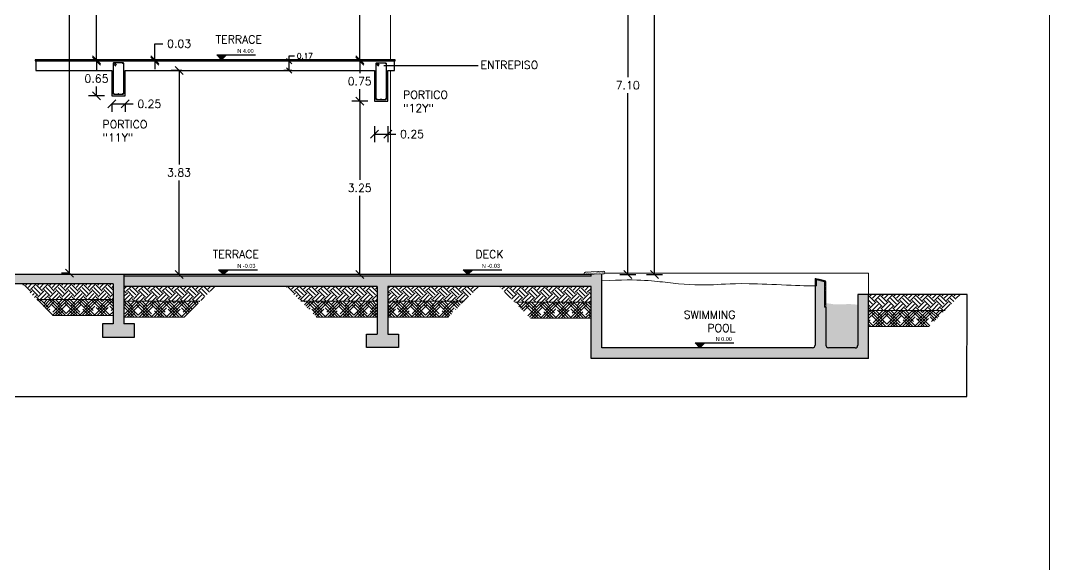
# Model space of a CAD drawing. Header units: metres. Extents: x -44 to 358, y -286 to 66.
# Drawn here: x 338.87 to 358.16, y 19.86 to 30.06 of the extents above; entities that cross this region are included whole.
import ezdxf

# ---------------------------------------------------------------- set-up
doc = ezdxf.new("R2010")
doc.units = ezdxf.units.M
doc.header["$LTSCALE"] = 0.3
doc.header["$PDMODE"] = 3
doc.linetypes.add('CONTINU', pattern=[0])
for name, color, linetype, lineweight in [('A-WALL', 7, 'Continuous', 30), ('Columnas', 7, 'Continuous', 18), ('corte', 7, 'Continuous', 30), ('piscina', 7, 'Continuous', 0), ('SE-2', 252, 'Continuous', 9)]:
    doc.layers.add(name, color=color, linetype=linetype, lineweight=lineweight)
for name, color, linetype in [('ACERO', 5, 'Continuous'), ('DIMENSIONES', 7, 'Continuous'), ('TEXTOS', 4, 'Continuous')]:
    doc.layers.add(name, color=color, linetype=linetype)
doc.layers.add('RELLENO SECCION', color=8, linetype='Continuous', lineweight=0, transparency=0.4)
doc.styles.add('ESC100-2mm', font='arial.ttf', dxfattribs={"height": 0.15})
doc.styles.add('SMPLEX', font='simplex.shx')
doc.dimstyles.new('DIM-50', dxfattribs={"dimscale": 0.5, "dimtxt": 0.2, "dimasz": 0.2, "dimexe": 0.2, "dimexo": 0.2, "dimgap": 0.1, "dimtad": 0, "dimtih": 1, "dimtoh": 1, "dimzin": 0, "dimdsep": 46, "dimtxsty": 'SMPLEX', "dimblk1": 'OBLIQUE', "dimblk2": 'OBLIQUE', "dimsah": 1, "dimcen": 0.2, "dimclrd": 4, "dimclre": 4, "dimclrt": 4, "dimadec": 0, "dimazin": 0, "dimtfac": 1, "dimtmove": 0, "dimatfit": 3, "dimldrblk": 'OPEN30', "dimfxl": 0.3, "dimfxlon": 1, "dimtfill": 1, "dimtolj": 1, "dimtzin": 0, "dimarcsym": 0})
doc.dimstyles.new('DIM-75', dxfattribs={"dimscale": 0.75, "dimtxt": 0.2, "dimasz": 0.2, "dimexe": 0.2, "dimexo": 0.2, "dimgap": 0.1, "dimtad": 0, "dimtih": 1, "dimtoh": 1, "dimzin": 0, "dimdsep": 46, "dimtxsty": 'SMPLEX', "dimblk1": 'OBLIQUE', "dimblk2": 'OBLIQUE', "dimsah": 1, "dimcen": 0.2, "dimclrd": 4, "dimclre": 4, "dimclrt": 4, "dimadec": 0, "dimazin": 0, "dimtfac": 1, "dimtmove": 0, "dimatfit": 3, "dimldrblk": 'OBLIQUE', "dimfxl": 0.2, "dimfxlon": 1, "dimtfill": 1, "dimtolj": 1, "dimtzin": 0, "dimarcsym": 0})
pattern_1 = [(45, (-634.85449, -25.97833), (0.0841899011, 0.1403165019), [0.635, -0.3175]), (135, (-634.85449, -25.97833), (0.0841899011, -0.1403165019), [0.635, -0.3175])]
pattern_2 = [(45, (-634.85449, -25.97833), (1e-17, 0.224506403), [0.15875, -0.15875]), (45, (-634.89658, -25.93623), (1e-17, 0.224506403), [0.15875, -0.15875]), (45, (-634.93868, -25.89414), (1e-17, 0.224506403), [0.15875, -0.15875]), (135, (-634.93868, -25.86608), (-0.224506403, 1e-17), [0.15875, -0.15875]), (135, (-634.89658, -25.82398), (-0.224506403, 1e-17), [0.15875, -0.15875]), (135, (-634.85449, -25.78189), (-0.224506403, 1e-17), [0.15875, -0.15875])]

# ---------------------------------------------------------------- blocks, each defined once
blk = doc.blocks.new('INDI.PISO')
blk.add_hatch(color=256).paths.add_polyline_path([(0, 0), (0.183, 0), (0.092, -0.092)])
blk.add_line((0.183, 0), (0.728, 0))
blk.add_lwpolyline([(0, 0), (0.183, 0), (0.092, -0.092), (0, 0)])
blk = doc.blocks.new('_OBLIQUE')
at = {"color": 0, "linetype": 'ByBlock'}
blk.add_line((-0.5, -0.5), (0.5, 0.5), dxfattribs=at)
blk = doc.blocks.new('*D974')
at = {"layer": 'DEFPOINTS', "color": 0, "ltscale": 0.2, "transparency": 16777216}
for p in [(347.872, 32.397), (349.353, 25.297), (350.253, 25.297)]:
    blk.add_point(p, dxfattribs=at)
at = {"layer": 'DIMENSIONES', "color": 4, "lineweight": -2, "ltscale": 0.2, "transparency": 16777216}
for p, q in [((350.103, 32.397), (350.403, 32.397)), ((350.253, 32.397), (350.253, 28.997)), ((350.253, 25.297), (350.253, 28.697)), ((350.103, 25.297), (350.403, 25.297))]:
    blk.add_line(p, q, dxfattribs=at)
at = {"layer": 'DIMENSIONES', "color": 4, "lineweight": -2, "ltscale": 0.2, "transparency": 16777216, "xscale": 0.15, "yscale": 0.15, "zscale": 0.15}
for p, rotation in [((350.253, 32.397), 90), ((350.253, 25.297), 270)]:
    blk.add_blockref('_OBLIQUE', p, dxfattribs=dict(at, rotation=rotation))
at = {"layer": 'DIMENSIONES', "color": 4, "ltscale": 0.2, "transparency": 16777216, "insert": (350.253, 28.847), "char_height": 0.15, "attachment_point": 5, "style": 'SMPLEX', "bg_fill": 3, "box_fill_scale": 1.1, "bg_fill_color": 256, "bg_fill_true_color": 13158600, "bg_fill_transparency": 0}
blk.add_mtext('\\A1;7.10', dxfattribs=at)
blk = doc.blocks.new('*D977')
at = {"layer": 'DEFPOINTS', "color": 0, "ltscale": 0.2, "transparency": 16777216}
for p in [(340.731, 32.127), (340.294, 29.327), (340.636, 29.327)]:
    blk.add_point(p, dxfattribs=at)
at = {"layer": 'DIMENSIONES', "color": 4, "lineweight": -2, "ltscale": 0.2, "transparency": 16777216}
for p, q in [((340.444, 32.127), (340.144, 32.127)), ((340.294, 32.127), (340.294, 30.877)), ((340.294, 29.327), (340.294, 30.577)), ((340.444, 29.327), (340.144, 29.327))]:
    blk.add_line(p, q, dxfattribs=at)
at = {"layer": 'DIMENSIONES', "color": 4, "lineweight": -2, "ltscale": 0.2, "transparency": 16777216, "xscale": 0.15, "yscale": 0.15, "zscale": 0.15}
for p, rotation in [((340.294, 32.127), 90), ((340.294, 29.327), 270)]:
    blk.add_blockref('_OBLIQUE', p, dxfattribs=dict(at, rotation=rotation))
at = {"layer": 'DIMENSIONES', "color": 4, "ltscale": 0.2, "transparency": 16777216, "insert": (340.294, 30.727), "char_height": 0.15, "attachment_point": 5, "style": 'SMPLEX', "bg_fill": 3, "box_fill_scale": 1.1, "bg_fill_color": 256, "bg_fill_true_color": 13158600, "bg_fill_transparency": 0}
blk.add_mtext('\\A1;2.80', dxfattribs=at)
blk = doc.blocks.new('*D1000')
at = {"layer": 'DEFPOINTS', "color": 0, "ltscale": 0.2, "transparency": 16777216}
for p in [(345.505, 28.547), (345.228, 25.297), (345.505, 25.297)]:
    blk.add_point(p, dxfattribs=at)
at = {"layer": 'DIMENSIONES', "color": 4, "lineweight": -2, "ltscale": 0.2, "transparency": 16777216}
for p, q in [((345.355, 28.547), (345.078, 28.547)), ((345.228, 28.547), (345.228, 27.072)), ((345.228, 25.297), (345.228, 26.772)), ((345.355, 25.297), (345.078, 25.297))]:
    blk.add_line(p, q, dxfattribs=at)
at = {"layer": 'DIMENSIONES', "color": 4, "lineweight": -2, "ltscale": 0.2, "transparency": 16777216, "xscale": 0.15, "yscale": 0.15, "zscale": 0.15}
for p, rotation in [((345.228, 28.547), 90), ((345.228, 25.297), 270)]:
    blk.add_blockref('_OBLIQUE', p, dxfattribs=dict(at, rotation=rotation))
at = {"layer": 'DIMENSIONES', "color": 4, "ltscale": 0.2, "transparency": 16777216, "insert": (345.228, 26.922), "char_height": 0.15, "attachment_point": 5, "style": 'SMPLEX', "bg_fill": 3, "box_fill_scale": 1.1, "bg_fill_color": 256, "bg_fill_true_color": 13158600, "bg_fill_transparency": 0}
blk.add_mtext('\\A1;3.25', dxfattribs=at)
blk = doc.blocks.new('*D978')
at = {"layer": 'DEFPOINTS', "color": 0, "ltscale": 0.2, "transparency": 16777216}
for p in [(339.385, 35.602), (348.752, 25.297), (350.755, 25.297)]:
    blk.add_point(p, dxfattribs=at)
at = {"layer": 'DIMENSIONES', "color": 4, "lineweight": -2, "ltscale": 0.2, "transparency": 16777216}
for p, q in [((350.605, 35.602), (350.905, 35.602)), ((350.755, 35.602), (350.755, 30.599)), ((350.755, 25.297), (350.755, 30.299)), ((350.605, 25.297), (350.905, 25.297))]:
    blk.add_line(p, q, dxfattribs=at)
at = {"layer": 'DIMENSIONES', "color": 4, "lineweight": -2, "ltscale": 0.2, "transparency": 16777216, "xscale": 0.15, "yscale": 0.15, "zscale": 0.15}
for p, rotation in [((350.755, 35.602), 90), ((350.755, 25.297), 270)]:
    blk.add_blockref('_OBLIQUE', p, dxfattribs=dict(at, rotation=rotation))
at = {"layer": 'DIMENSIONES', "color": 4, "ltscale": 0.2, "transparency": 16777216, "insert": (350.755, 30.449), "char_height": 0.15, "attachment_point": 5, "style": 'SMPLEX', "bg_fill": 3, "box_fill_scale": 1.1, "bg_fill_color": 256, "bg_fill_true_color": 13158600, "bg_fill_transparency": 0}
blk.add_mtext('\\A1;10.30', dxfattribs=at)
blk = doc.blocks.new('*D981')
at = {"layer": 'DEFPOINTS', "color": 0, "ltscale": 0.2, "transparency": 16777216}
for p in [(339.878, 35.582), (339.788, 25.327), (339.878, 25.327)]:
    blk.add_point(p, dxfattribs=at)
at = {"layer": 'DIMENSIONES', "color": 4, "lineweight": -2, "ltscale": 0.2, "transparency": 16777216}
for p, q in [((339.788, 35.582), (339.638, 35.582)), ((339.788, 35.582), (339.788, 30.604)), ((339.788, 25.327), (339.788, 30.304)), ((339.788, 25.327), (339.638, 25.327))]:
    blk.add_line(p, q, dxfattribs=at)
at = {"layer": 'DIMENSIONES', "color": 4, "lineweight": -2, "ltscale": 0.2, "transparency": 16777216, "xscale": 0.15, "yscale": 0.15, "zscale": 0.15}
for p, rotation in [((339.788, 35.582), 90), ((339.788, 25.327), 270)]:
    blk.add_blockref('_OBLIQUE', p, dxfattribs=dict(at, rotation=rotation))
at = {"layer": 'DIMENSIONES', "color": 4, "ltscale": 0.2, "transparency": 16777216, "insert": (339.788, 30.454), "char_height": 0.15, "attachment_point": 5, "style": 'SMPLEX', "bg_fill": 3, "box_fill_scale": 1.1, "bg_fill_color": 256, "bg_fill_true_color": 13158600, "bg_fill_transparency": 0}
blk.add_mtext('\\A1;10.25', dxfattribs=at)
blk = doc.blocks.new('*D982')
at = {"layer": 'DEFPOINTS', "color": 0, "ltscale": 0.2, "transparency": 16777216}
for p in [(345.558, 32.227), (345.228, 29.327), (345.551, 29.327)]:
    blk.add_point(p, dxfattribs=at)
at = {"layer": 'DIMENSIONES', "color": 4, "lineweight": -2, "ltscale": 0.2, "transparency": 16777216}
for p, q in [((345.378, 32.227), (345.078, 32.227)), ((345.228, 32.227), (345.228, 30.927)), ((345.228, 29.327), (345.228, 30.627)), ((345.378, 29.327), (345.078, 29.327))]:
    blk.add_line(p, q, dxfattribs=at)
at = {"layer": 'DIMENSIONES', "color": 4, "lineweight": -2, "ltscale": 0.2, "transparency": 16777216, "xscale": 0.15, "yscale": 0.15, "zscale": 0.15}
for p, rotation in [((345.228, 32.227), 90), ((345.228, 29.327), 270)]:
    blk.add_blockref('_OBLIQUE', p, dxfattribs=dict(at, rotation=rotation))
at = {"layer": 'DIMENSIONES', "color": 4, "ltscale": 0.2, "transparency": 16777216, "insert": (345.228, 30.777), "char_height": 0.15, "attachment_point": 5, "style": 'SMPLEX', "bg_fill": 3, "box_fill_scale": 1.1, "bg_fill_color": 256, "bg_fill_true_color": 13158600, "bg_fill_transparency": 0}
blk.add_mtext('\\A1;2.90', dxfattribs=at)
blk = doc.blocks.new('*D1001')
at = {"layer": 'DEFPOINTS', "color": 0, "ltscale": 0.2, "transparency": 16777216}
for p in [(342.041, 29.127), (341.841, 25.297), (342.041, 25.297)]:
    blk.add_point(p, dxfattribs=at)
at = {"layer": 'DIMENSIONES', "color": 4, "lineweight": -2, "ltscale": 0.2, "transparency": 16777216}
for p, q in [((341.891, 29.127), (341.691, 29.127)), ((341.841, 29.127), (341.841, 27.362)), ((341.841, 25.297), (341.841, 27.062)), ((341.891, 25.297), (341.691, 25.297))]:
    blk.add_line(p, q, dxfattribs=at)
at = {"layer": 'DIMENSIONES', "color": 4, "lineweight": -2, "ltscale": 0.2, "transparency": 16777216, "xscale": 0.15, "yscale": 0.15, "zscale": 0.15}
for p, rotation in [((341.841, 29.127), 90), ((341.841, 25.297), 270)]:
    blk.add_blockref('_OBLIQUE', p, dxfattribs=dict(at, rotation=rotation))
at = {"layer": 'DIMENSIONES', "color": 4, "ltscale": 0.2, "transparency": 16777216, "insert": (341.841, 27.212), "char_height": 0.15, "attachment_point": 5, "style": 'SMPLEX', "bg_fill": 3, "box_fill_scale": 1.1, "bg_fill_color": 256, "bg_fill_true_color": 13158600, "bg_fill_transparency": 0}
blk.add_mtext('\\A1;3.83', dxfattribs=at)
blk = doc.blocks.new('*D1872')
at = {"layer": 'DEFPOINTS', "color": 0, "ltscale": 0.2, "transparency": 16777216}
for p in [(340.589, 29.297), (340.294, 28.647), (340.605, 28.647)]:
    blk.add_point(p, dxfattribs=at)
at = {"layer": 'DIMENSIONES', "color": 4, "lineweight": -2, "ltscale": 0.2, "transparency": 16777216}
for p, q in [((340.439, 29.297), (340.144, 29.297)), ((340.294, 29.297), (340.294, 29.122)), ((340.294, 28.647), (340.294, 28.822)), ((340.444, 28.647), (340.144, 28.647))]:
    blk.add_line(p, q, dxfattribs=at)
at = {"layer": 'DIMENSIONES', "color": 4, "lineweight": -2, "ltscale": 0.2, "transparency": 16777216, "xscale": 0.15, "yscale": 0.15, "zscale": 0.15}
for p, rotation in [((340.294, 29.297), 90), ((340.294, 28.647), 270)]:
    blk.add_blockref('_OBLIQUE', p, dxfattribs=dict(at, rotation=rotation))
at = {"layer": 'DIMENSIONES', "color": 4, "ltscale": 0.2, "transparency": 16777216, "insert": (340.294, 28.972), "char_height": 0.15, "attachment_point": 5, "style": 'SMPLEX', "bg_fill": 3, "box_fill_scale": 1.1, "bg_fill_color": 256, "bg_fill_true_color": 13158600, "bg_fill_transparency": 0}
blk.add_mtext('\\A1;0.65', dxfattribs=at)
blk = doc.blocks.new('*D1932')
at = {"layer": 'DEFPOINTS', "color": 0, "ltscale": 0.2, "transparency": 16777216}
for p in [(340.58, 28.647), (340.83, 28.647), (340.83, 28.497)]:
    blk.add_point(p, dxfattribs=at)
at = {"layer": 'DIMENSIONES', "color": 4, "lineweight": -2, "ltscale": 0.2, "transparency": 16777216}
for p, q in [((340.58, 28.497), (340.58, 28.347)), ((340.58, 28.497), (340.83, 28.497)), ((340.83, 28.497), (340.83, 28.347)), ((340.83, 28.497), (340.98, 28.497))]:
    blk.add_line(p, q, dxfattribs=at)
at = {"layer": 'DIMENSIONES', "color": 4, "lineweight": -2, "ltscale": 0.2, "transparency": 16777216, "xscale": 0.15, "yscale": 0.15, "zscale": 0.15, "rotation": 180}
blk.add_blockref('_OBLIQUE', (340.58, 28.497), dxfattribs=at)
at = {"layer": 'DIMENSIONES', "color": 4, "lineweight": -2, "ltscale": 0.2, "transparency": 16777216, "xscale": 0.15, "yscale": 0.15, "zscale": 0.15}
blk.add_blockref('_OBLIQUE', (340.83, 28.497), dxfattribs=at)
at = {"layer": 'DIMENSIONES', "color": 4, "ltscale": 0.2, "transparency": 16777216, "insert": (341.284, 28.497), "char_height": 0.15, "attachment_point": 5, "style": 'SMPLEX', "bg_fill": 3, "box_fill_scale": 1.1, "bg_fill_color": 256, "bg_fill_true_color": 13158600, "bg_fill_transparency": 0}
blk.add_mtext('\\A1;0.25', dxfattribs=at)
blk = doc.blocks.new('*D1935')
at = {"layer": 'DEFPOINTS', "color": 0, "ltscale": 0.2, "transparency": 16777216}
for p in [(345.228, 29.297), (345.63, 29.297), (345.63, 28.547)]:
    blk.add_point(p, dxfattribs=at)
at = {"layer": 'DIMENSIONES', "color": 4, "lineweight": -2, "ltscale": 0.2, "transparency": 16777216}
for p, q in [((345.378, 29.297), (345.078, 29.297)), ((345.228, 29.297), (345.228, 29.072)), ((345.228, 28.547), (345.228, 28.772)), ((345.378, 28.547), (345.078, 28.547))]:
    blk.add_line(p, q, dxfattribs=at)
at = {"layer": 'DIMENSIONES', "color": 4, "lineweight": -2, "ltscale": 0.2, "transparency": 16777216, "xscale": 0.15, "yscale": 0.15, "zscale": 0.15}
for p, rotation in [((345.228, 29.297), 90), ((345.228, 28.547), 270)]:
    blk.add_blockref('_OBLIQUE', p, dxfattribs=dict(at, rotation=rotation))
at = {"layer": 'DIMENSIONES', "color": 4, "ltscale": 0.2, "transparency": 16777216, "insert": (345.228, 28.922), "char_height": 0.15, "attachment_point": 5, "style": 'SMPLEX', "bg_fill": 3, "box_fill_scale": 1.1, "bg_fill_color": 256, "bg_fill_true_color": 13158600, "bg_fill_transparency": 0}
blk.add_mtext('\\A1;0.75', dxfattribs=at)
blk = doc.blocks.new('*D1936')
at = {"layer": 'DEFPOINTS', "color": 0, "ltscale": 0.2, "transparency": 16777216}
for p in [(343.906, 29.297), (344.056, 29.127)]:
    blk.add_point(p, dxfattribs=at)
at = {"layer": 'DIMENSIONES', "color": 4, "lineweight": -2, "ltscale": 0.2, "transparency": 16777216}
for p, q in [((343.906, 29.297), (343.906, 29.397)), ((343.906, 29.397), (344.006, 29.397)), ((343.956, 29.297), (343.806, 29.297)), ((343.956, 29.127), (343.806, 29.127)), ((343.906, 29.127), (343.906, 29.297))]:
    blk.add_line(p, q, dxfattribs=at)
at = {"layer": 'DIMENSIONES', "color": 4, "lineweight": -2, "ltscale": 0.2, "transparency": 16777216, "xscale": 0.1, "yscale": 0.1, "zscale": 0.1}
for p, rotation in [((343.906, 29.297), 90), ((343.906, 29.127), 270)]:
    blk.add_blockref('_OBLIQUE', p, dxfattribs=dict(at, rotation=rotation))
at = {"layer": 'DIMENSIONES', "color": 4, "ltscale": 0.2, "transparency": 16777216, "insert": (344.199, 29.397), "char_height": 0.1, "attachment_point": 5, "style": 'SMPLEX', "bg_fill": 3, "box_fill_scale": 1.1, "bg_fill_color": 256, "bg_fill_true_color": 13158600, "bg_fill_transparency": 0}
blk.add_mtext('\\A1;0.17', dxfattribs=at)
at = {"layer": 'DEFPOINTS', "color": 0, "ltscale": 0.2, "transparency": 16777216}
blk.add_point((344.056, 29.297), dxfattribs=at)
blk = doc.blocks.new('_Open30')
at = {"color": 0, "lineweight": -2}
for p, q in [((-1, 0.27), (0, 0)), ((0, 0), (-1, -0.27)), ((0, 0), (-1, 0))]:
    blk.add_line(p, q, dxfattribs=at)
blk = doc.blocks.new('*D1937')
at = {"layer": 'DEFPOINTS', "color": 0, "ltscale": 0.2, "transparency": 16777216}
for p in [(345.505, 28.771), (345.755, 28.771), (345.755, 27.932)]:
    blk.add_point(p, dxfattribs=at)
at = {"layer": 'DIMENSIONES', "color": 4, "lineweight": -2, "ltscale": 0.2, "transparency": 16777216}
for p, q in [((345.505, 28.082), (345.505, 27.782)), ((345.755, 28.082), (345.755, 27.782)), ((345.505, 27.932), (345.755, 27.932)), ((345.755, 27.932), (345.905, 27.932))]:
    blk.add_line(p, q, dxfattribs=at)
at = {"layer": 'DIMENSIONES', "color": 4, "lineweight": -2, "ltscale": 0.2, "transparency": 16777216, "xscale": 0.15, "yscale": 0.15, "zscale": 0.15, "rotation": 180}
blk.add_blockref('_OBLIQUE', (345.505, 27.932), dxfattribs=at)
at = {"layer": 'DIMENSIONES', "color": 4, "lineweight": -2, "ltscale": 0.2, "transparency": 16777216, "xscale": 0.15, "yscale": 0.15, "zscale": 0.15}
blk.add_blockref('_OBLIQUE', (345.755, 27.932), dxfattribs=at)
at = {"layer": 'DIMENSIONES', "color": 4, "ltscale": 0.2, "transparency": 16777216, "insert": (346.209, 27.932), "char_height": 0.15, "attachment_point": 5, "style": 'SMPLEX', "bg_fill": 3, "box_fill_scale": 1.1, "bg_fill_color": 256, "bg_fill_true_color": 13158600, "bg_fill_transparency": 0}
blk.add_mtext('\\A1;0.25', dxfattribs=at)
blk = doc.blocks.new('*D2220')
at = {"layer": 'DEFPOINTS', "color": 0, "ltscale": 0.2, "transparency": 16777216}
for p in [(341.389, 29.327), (342.124, 29.327), (342.124, 29.297)]:
    blk.add_point(p, dxfattribs=at)
at = {"layer": 'DIMENSIONES', "color": 4, "lineweight": -2, "ltscale": 0.2, "transparency": 16777216}
for p, q in [((341.389, 29.327), (341.389, 29.627)), ((341.389, 29.627), (341.539, 29.627)), ((341.539, 29.327), (341.239, 29.327)), ((341.389, 29.297), (341.389, 29.327)), ((341.539, 29.297), (341.239, 29.297)), ((341.389, 29.297), (341.389, 29.147))]:
    blk.add_line(p, q, dxfattribs=at)
at = {"layer": 'DIMENSIONES', "color": 4, "lineweight": -2, "ltscale": 0.2, "transparency": 16777216, "xscale": 0.15, "yscale": 0.15, "zscale": 0.15}
for p, rotation in [((341.389, 29.327), 270), ((341.389, 29.297), 90)]:
    blk.add_blockref('_OBLIQUE', p, dxfattribs=dict(at, rotation=rotation))
at = {"layer": 'DIMENSIONES', "color": 4, "ltscale": 0.2, "transparency": 16777216, "insert": (341.843, 29.627), "char_height": 0.15, "attachment_point": 5, "style": 'SMPLEX', "bg_fill": 3, "box_fill_scale": 1.1, "bg_fill_color": 256, "bg_fill_true_color": 13158600, "bg_fill_transparency": 0}
blk.add_mtext('\\A1;0.03', dxfattribs=at)
blk = doc.blocks.new('A$C92cbe46b')
at = {"layer": 'ACERO', "ltscale": 0.2}
for p, q in [((0.031, 0.7), (0.075, 0.66)), ((0.045, 0.721), (0.089, 0.681))]:
    blk.add_line(p, q, dxfattribs=at)
blk.add_lwpolyline([(0.205, 0.03), (0.045, 0.03, -0.414214), (0.03, 0.045), (0.03, 0.706, -0.414214), (0.045, 0.721), (0.205, 0.721, -0.414214), (0.22, 0.706), (0.22, 0.045, -0.414214)], format="xyb", close=True, dxfattribs=at)
at = {"layer": 'ACERO', "const_width": 0.012}
for points in [[(0.049, 0.707, 1), (0.037, 0.707, 1)], [(0.212, 0.708, 1), (0.2, 0.708, 1)], [(0.049, 0.043, 1), (0.037, 0.043, 1)], [(0.129, 0.043, 1), (0.117, 0.043, 1)], [(0.212, 0.043, 1), (0.2, 0.043, 1)]]:
    blk.add_lwpolyline(points, format="xyb", close=True, dxfattribs=at)
blk = doc.blocks.new('A$Caffc610e')
at = {"layer": 'ACERO', "ltscale": 0.2}
for p, q in [((0.031, 0.604), (0.075, 0.564)), ((0.045, 0.625), (0.089, 0.585))]:
    blk.add_line(p, q, dxfattribs=at)
blk.add_lwpolyline([(0.205, 0.03), (0.045, 0.03, -0.414214), (0.03, 0.045), (0.03, 0.61, -0.414214), (0.045, 0.625), (0.205, 0.625, -0.414214), (0.22, 0.61), (0.22, 0.045, -0.414214)], format="xyb", close=True, dxfattribs=at)
at = {"layer": 'ACERO', "const_width": 0.012}
for points in [[(0.049, 0.611, 1), (0.037, 0.611, 1)], [(0.212, 0.611, 1), (0.2, 0.611, 1)], [(0.049, 0.043, 1), (0.037, 0.043, 1)], [(0.129, 0.043, 1), (0.117, 0.043, 1)], [(0.212, 0.043, 1), (0.2, 0.043, 1)]]:
    blk.add_lwpolyline(points, format="xyb", close=True, dxfattribs=at)

msp = doc.modelspace()

# ---------------------------------------------------------------- hatches: boundary and pattern name
at = {"layer": 'piscina', "transparency": 33554534}
h = msp.add_hatch(color=256, dxfattribs=at)
h.dxf.hatch_style = 1
h.set_gradient(color1=(204, 224, 239), color2=(122, 175, 223), name='CURVED')
h.paths.add_polyline_path([(354.1103666, 24.7395811), (354.1120825, 24.7396669), (354.1143172, 24.739781)], flags=16)
h.paths.add_polyline_path([(354.1042766, 24.7393031), (354.1050011, 24.7393341), (354.1036378, 24.7392795)], flags=16)
edge = h.paths.add_edge_path()
edge.add_arc((354.0162099, 23.9770157), 0.0500732, 182.39449691, 269.96630681)
edge.add_line((354.0161804, 23.9269425), (354.5171156, 23.9229048))
edge.add_arc((354.5170981, 23.9729048), 0.05, 270.02001512, 358.84860154)
edge.add_line((354.567088, 23.9719001), (354.5670981, 24.7329345))
edge.add_line((354.5670981, 24.7329345), (354.3947504, 24.745941))
edge.add_line((354.3947504, 24.745941), (354.336991, 24.7412928))
edge.add_line((354.336991, 24.7412928), (354.3106348, 24.7411382))
edge.add_line((354.3106348, 24.7411382), (354.3011316, 24.7405451))
edge.add_line((354.3011316, 24.7405451), (354.2864093, 24.7396058))
edge.add_line((354.2864093, 24.7396058), (354.2705827, 24.7385866))
edge.add_line((354.2705827, 24.7385866), (354.2645004, 24.7382032))
edge.add_line((354.2645004, 24.7382032), (354.2602686, 24.7379441))
edge.add_line((354.2602686, 24.7379441), (354.2575899, 24.7377851))
edge.add_line((354.2575899, 24.7377851), (354.2550162, 24.7376372))
edge.add_line((354.2550162, 24.7376372), (354.2525397, 24.7375003))
edge.add_line((354.2525397, 24.7375003), (354.2501526, 24.7373747))
edge.add_line((354.2501526, 24.7373747), (354.2478471, 24.7372603))
edge.add_line((354.2478471, 24.7372603), (354.2456154, 24.7371571))
edge.add_line((354.2456154, 24.7371571), (354.2434499, 24.7370654))
edge.add_line((354.2434499, 24.7370654), (354.2423895, 24.7370238))
edge.add_line((354.2423895, 24.7370238), (354.2413426, 24.7369851))
edge.add_line((354.2413426, 24.7369851), (354.2403084, 24.7369493))
edge.add_line((354.2403084, 24.7369493), (354.2392859, 24.7369164))
edge.add_line((354.2392859, 24.7369164), (354.238274, 24.7368863))
edge.add_line((354.238274, 24.7368863), (354.2372719, 24.7368592))
edge.add_line((354.2372719, 24.7368592), (354.2362785, 24.7368349))
edge.add_line((354.2362785, 24.7368349), (354.2352929, 24.7368136))
edge.add_line((354.2352929, 24.7368136), (354.2343141, 24.7367952))
edge.add_line((354.2343141, 24.7367952), (354.2333411, 24.7367798))
edge.add_line((354.2333411, 24.7367798), (354.232373, 24.7367673))
edge.add_line((354.232373, 24.7367673), (354.2314088, 24.7367577))
edge.add_line((354.2314088, 24.7367577), (354.2304474, 24.7367511))
edge.add_line((354.2304474, 24.7367511), (354.229488, 24.7367475))
edge.add_line((354.229488, 24.7367475), (354.2285296, 24.7367468))
edge.add_line((354.2285296, 24.7367468), (354.2275712, 24.7367492))
edge.add_line((354.2275712, 24.7367492), (354.2266118, 24.7367545))
edge.add_line((354.2266118, 24.7367545), (354.2256505, 24.7367628))
edge.add_line((354.2256505, 24.7367628), (354.2246862, 24.7367742))
edge.add_line((354.2246862, 24.7367742), (354.223718, 24.7367885))
edge.add_line((354.223718, 24.7367885), (354.222745, 24.7368059))
edge.add_line((354.222745, 24.7368059), (354.2217662, 24.7368263))
edge.add_line((354.2217662, 24.7368263), (354.2207805, 24.7368498))
edge.add_line((354.2207805, 24.7368498), (354.2197871, 24.7368763))
edge.add_line((354.2197871, 24.7368763), (354.2187855, 24.7369058))
edge.add_line((354.2187855, 24.7369058), (354.2177758, 24.7369383))
edge.add_line((354.2177758, 24.7369383), (354.2167581, 24.7369735))
edge.add_line((354.2167581, 24.7369735), (354.2157326, 24.7370114))
edge.add_line((354.2157326, 24.7370114), (354.2136583, 24.737095))
edge.add_line((354.2136583, 24.737095), (354.2115538, 24.7371882))
edge.add_line((354.2115538, 24.7371882), (354.2094202, 24.7372903))
edge.add_line((354.2094202, 24.7372903), (354.2072582, 24.7374004))
edge.add_line((354.2072582, 24.7374004), (354.2050689, 24.7375177))
edge.add_line((354.2050689, 24.7375177), (354.2017355, 24.7377054))
edge.add_line((354.2017355, 24.7377054), (354.1972035, 24.7379736))
edge.add_line((354.1972035, 24.7379736), (354.1830771, 24.7388396))
edge.add_line((354.1830771, 24.7388396), (354.1794375, 24.7390562))
edge.add_line((354.1794375, 24.7390562), (354.1757607, 24.7392675))
edge.add_line((354.1757607, 24.7392675), (354.1732904, 24.7394041))
edge.add_line((354.1732904, 24.7394041), (354.1708059, 24.7395363))
edge.add_line((354.1708059, 24.7395363), (354.1683081, 24.7396634))
edge.add_line((354.1683081, 24.7396634), (354.1657979, 24.7397845))
edge.add_line((354.1657979, 24.7397845), (354.1632762, 24.7398988))
edge.add_line((354.1632762, 24.7398988), (354.1607439, 24.7400055))
edge.add_line((354.1607439, 24.7400055), (354.1594741, 24.7400558))
edge.add_line((354.1594741, 24.7400558), (354.158202, 24.7401039))
edge.add_line((354.158202, 24.7401039), (354.1569277, 24.7401497))
edge.add_line((354.1569277, 24.7401497), (354.1556513, 24.7401931))
edge.add_line((354.1556513, 24.7401931), (354.1543729, 24.740234))
edge.add_line((354.1543729, 24.740234), (354.1530928, 24.7402723))
edge.add_line((354.1530928, 24.7402723), (354.1518108, 24.7403079))
edge.add_line((354.1518108, 24.7403079), (354.1505273, 24.7403408))
edge.add_line((354.1505273, 24.7403408), (354.1492422, 24.7403707))
edge.add_line((354.1492422, 24.7403707), (354.1479557, 24.7403976))
edge.add_line((354.1479557, 24.7403976), (354.146668, 24.7404215))
edge.add_line((354.146668, 24.7404215), (354.1453791, 24.7404422))
edge.add_line((354.1453791, 24.7404422), (354.1440891, 24.7404595))
edge.add_line((354.1440891, 24.7404595), (354.1427982, 24.7404735))
edge.add_line((354.1427982, 24.7404735), (354.1415065, 24.740484))
edge.add_line((354.1415065, 24.740484), (354.1402141, 24.7404909))
edge.add_line((354.1402141, 24.7404909), (354.1389211, 24.7404941))
edge.add_line((354.1389211, 24.7404941), (354.1376275, 24.7404935))
edge.add_line((354.1376275, 24.7404935), (354.1363336, 24.740489))
edge.add_line((354.1363336, 24.740489), (354.1350395, 24.7404806))
edge.add_line((354.1350395, 24.7404806), (354.1337452, 24.740468))
edge.add_line((354.1337452, 24.740468), (354.1324509, 24.7404512))
edge.add_line((354.1324509, 24.7404512), (354.1311567, 24.7404302))
edge.add_line((354.1311567, 24.7404302), (354.1298626, 24.7404048))
edge.add_line((354.1298626, 24.7404048), (354.1285689, 24.7403748))
edge.add_line((354.1285689, 24.7403748), (354.1272756, 24.7403403))
edge.add_line((354.1272756, 24.7403403), (354.1259828, 24.7403011))
edge.add_line((354.1259828, 24.7403011), (354.1246907, 24.7402571))
edge.add_line((354.1246907, 24.7402571), (354.1233991, 24.7402084))
edge.add_line((354.1233991, 24.7402084), (354.1221073, 24.7401555))
edge.add_line((354.1221073, 24.7401555), (354.1208148, 24.7400991))
edge.add_line((354.1208148, 24.7400991), (354.1195209, 24.7400395))
edge.add_line((354.1195209, 24.7400395), (354.1169259, 24.7399132))
edge.add_line((354.1169259, 24.7399132), (353.9660607, 24.7639128))
edge.add_line((353.9660607, 24.7639128), (353.9661804, 23.9749237))
at = {"layer": 'RELLENO SECCION', "linetype": 'CONTINU', "transparency": 33554495}
h = msp.add_hatch(color=256, dxfattribs=at)
h.dxf.hatch_style = 1
h.paths.add_polyline_path([(340.6052774, 25.1269425), (340.6052774, 24.3719425), (340.4052414, 24.3719425), (340.4052414, 24.1219425), (341.0052414, 24.1219425), (341.0052414, 24.3719425), (340.8052774, 24.3719425), (340.8052774, 25.2969425), (330.9552774, 25.2969425), (330.9552774, 24.4069411), (330.7552414, 24.4069411), (330.7552414, 24.1569411), (331.3552414, 24.1569411), (331.3552414, 24.4069411), (331.1552774, 24.4069411), (331.1552774, 25.1269425)])
h = msp.add_hatch(color=256, dxfattribs=at)
h.dxf.hatch_style = 1
edge = h.paths.add_edge_path()
edge.add_line((349.7670981, 25.3091348), (349.5670981, 25.3015396))
edge.add_line((349.5670981, 25.3015396), (349.5670981, 25.2669425))
edge.add_line((349.5670981, 25.2669425), (345.7552774, 25.2669425))
edge.add_line((345.7552774, 25.2669425), (340.8052774, 25.2669425))
edge.add_line((340.8052774, 25.2669425), (340.8052774, 25.0769425))
edge.add_line((340.8052774, 25.0769425), (345.5552774, 25.0769425))
edge.add_line((345.5552774, 25.0769425), (345.5552774, 24.1819425))
edge.add_line((345.5552774, 24.1819425), (345.3553133, 24.1819425))
edge.add_line((345.3553133, 24.1819425), (345.3553133, 23.9319425))
edge.add_line((345.3553133, 23.9319425), (345.9553133, 23.9319425))
edge.add_line((345.9553133, 23.9319425), (345.9553133, 24.1819425))
edge.add_line((345.9553133, 24.1819425), (345.7552774, 24.1819425))
edge.add_line((345.7552774, 24.1819425), (345.7552774, 25.0769425))
edge.add_line((345.7552774, 25.0769425), (349.5670981, 25.0769425))
edge.add_line((349.5670981, 25.0769425), (349.5670981, 23.7229048))
edge.add_line((349.5670981, 23.7229048), (354.7670981, 23.7229048))
edge.add_line((354.7670981, 23.7229048), (354.7670981, 24.9269425))
edge.add_line((354.7670981, 24.9269425), (354.5670981, 24.9269425))
edge.add_line((354.5670981, 24.9269425), (354.5670981, 23.9729048))
edge.add_arc((354.5170292, 23.9729326), 0.0500689, 271.92200154, 359.96810954, ccw=False)
edge.add_line((354.5187085, 23.9228919), (354.0161804, 23.9269425))
edge.add_line((354.0161804, 23.9269425), (353.9666486, 23.9270824))
edge.add_line((353.9666486, 23.9270824), (353.7666486, 23.9270824))
edge.add_line((353.7666486, 23.9270824), (353.7670981, 23.9269425))
edge.add_line((353.7670981, 23.9269425), (349.7670981, 23.9269425))
edge.add_line((349.7670981, 23.9269425), (349.7670981, 25.3091348))
h = msp.add_hatch(color=256, dxfattribs=at)
h.dxf.hatch_style = 1
edge = h.paths.add_edge_path()
edge.add_line((353.9410695, 25.1619557), (353.7910695, 25.1992535))
edge.add_line((353.7910695, 25.1992535), (353.7910695, 25.0887389))
edge.add_line((353.7910695, 25.0887389), (353.7660695, 25.0887389))
edge.add_line((353.7660695, 25.0887389), (353.7660695, 23.9769319))
edge.add_arc((353.7160695, 23.9769319), 0.05, 271.17872105, 360, ccw=False)
edge.add_line((353.7170981, 23.9269425), (354.0161804, 23.9269425))
edge.add_arc((354.0161804, 23.9769425), 0.05, 180.00892522, 270, ccw=False)
edge.add_line((353.9661804, 23.9769348), (353.9660695, 24.688744))
edge.add_line((353.9660695, 24.688744), (353.9410695, 24.6887337))
edge.add_line((353.9410695, 24.6887337), (353.9410695, 25.1619557))
at = {"layer": 'SE-2'}
h = msp.add_hatch(dxfattribs=at)
h.set_pattern_fill('AR-SAND', color=256, scale=0.0005)
h.set_pattern_definition([(37.5, (349.64554, 25.324796), (-0.0008, 0.0244707), [0, -0.019304, 0, -0.02159, 0, -0.0206375]), (7.5, (349.64554, 25.324796), (0.022476, 0.0358413), [0, -0.010414, 0, -0.017399, 0, -0.0066675]), (327.5, (349.629919, 25.324796), (0.0395496, 7.19e-05), [0, -0.00635, 0, -0.02286, 0, -0.029845]), (317.5, (349.62992, 25.324796), (0.038178, 0.0111465), [0, -0.003175, 0, -0.014986, 0, -0.017145])])
edge = h.paths.add_edge_path()
edge.add_arc((349.4609988, 25.3208171), 0.0244989, 106.35398954, 254.09990971, ccw=False)
edge.add_line((349.4541006, 25.3443249), (349.7959926, 25.3601358))
edge.add_arc((349.7975891, 25.335184), 0.0250029, -93.66097455, 93.66097455, ccw=False)
edge.add_line((349.7959926, 25.3102321), (349.454287, 25.2972555))
h = msp.add_hatch(dxfattribs=at)
h.set_pattern_fill('EARTH', color=256, scale=0.025, angle=45)
h.set_pattern_definition([(45, (-634.85449, -25.94833), (1e-17, 0.224506403), [0.15875, -0.15875]), (45, (-634.89658, -25.90623), (1e-17, 0.224506403), [0.15875, -0.15875]), (45, (-634.93868, -25.86414), (1e-17, 0.224506403), [0.15875, -0.15875]), (135, (-634.93868, -25.83608), (-0.224506403, 1e-17), [0.15875, -0.15875]), (135, (-634.89658, -25.79398), (-0.224506403, 1e-17), [0.15875, -0.15875]), (135, (-634.85449, -25.75189), (-0.224506403, 1e-17), [0.15875, -0.15875])])
h.paths.add_polyline_path([(338.8826592, 25.1272439), (340.6052774, 25.1272439), (340.6052774, 24.8272439), (339.1766837, 24.8272439)])
h = msp.add_hatch(dxfattribs=at)
h.set_pattern_fill('EARTH', color=256, scale=0.025, angle=45)
h.set_pattern_definition(pattern_2)
h.paths.add_polyline_path([(342.5278236, 25.0769425), (340.8052055, 25.0769425), (340.8052055, 24.7972439), (342.2337991, 24.7972439)])
h = msp.add_hatch(dxfattribs=at)
h.set_pattern_fill('EARTH', color=256, scale=0.025, angle=45)
h.set_pattern_definition(pattern_2)
h.paths.add_polyline_path([(343.8327311, 25.0769425), (345.5553492, 25.0769425), (345.5553492, 24.7972439), (344.1267556, 24.7972439)])
h = msp.add_hatch(dxfattribs=at)
h.set_pattern_fill('EARTH', color=256, scale=0.025, angle=45)
h.set_pattern_definition(pattern_2)
h.paths.add_polyline_path([(347.4778955, 25.0769425), (345.7552774, 25.0769425), (345.7552774, 24.7972439), (347.183871, 24.7972439)])
h = msp.add_hatch(dxfattribs=at)
h.set_pattern_fill('EARTH', color=256, scale=0.025, angle=45)
h.set_pattern_definition([(45, (-614.08689, -25.99744), (1e-17, 0.224506403), [0.15875, -0.15875]), (45, (-614.12898, -25.95534), (1e-17, 0.224506403), [0.15875, -0.15875]), (45, (-614.17108, -25.91325), (1e-17, 0.224506403), [0.15875, -0.15875]), (135, (-614.17108, -25.88518), (-0.224506403, 1e-17), [0.15875, -0.15875]), (135, (-614.12898, -25.84309), (-0.224506403, 1e-17), [0.15875, -0.15875]), (135, (-614.08689, -25.801), (-0.224506403, 1e-17), [0.15875, -0.15875])])
h.paths.add_polyline_path([(347.8392681, 25.0790171), (349.5670981, 25.0790171), (349.5670981, 24.7781348), (348.1333074, 24.7781348)])
h = msp.add_hatch(dxfattribs=at)
h.set_pattern_fill('AR-SAND', color=256, scale=0.0005)
h.set_pattern_definition([(37.5, (354.689695, 24.957774), (-0.0008, 0.02447066), [0, -0.019304, 0, -0.02159, 0, -0.0206375]), (7.5, (354.689695, 24.957774), (0.0224762, 0.0358413), [0, -0.010414, 0, -0.017399, 0, -0.0066675]), (327.5, (354.674074, 24.957774), (0.0395496, 7.186e-05), [0, -0.00635, 0, -0.02286, 0, -0.029845]), (317.5, (354.674074, 24.957774), (0.0381778, 0.0111465), [0, -0.003175, 0, -0.014986, 0, -0.017145])])
edge = h.paths.add_edge_path()
edge.add_line((353.9451023, 25.1872481), (353.7777049, 25.2268101))
edge.add_arc((353.7760695, 25.2169447), 0.01, 80.58778014, 180)
edge.add_line((353.7660695, 25.2169447), (353.7660695, 25.0887389))
edge.add_line((353.7660695, 25.0887389), (353.7910695, 25.0887389))
edge.add_line((353.7910695, 25.0887389), (353.7910695, 25.1992535))
edge.add_line((353.7910695, 25.1992535), (353.9410695, 25.1619557))
edge.add_line((353.9410695, 25.1619557), (353.9410695, 24.6887389))
edge.add_line((353.9410695, 24.6887389), (353.9660695, 24.6887389))
edge.add_line((353.9660695, 24.6887389), (353.9660695, 25.1743883))
edge.add_line((353.9660695, 25.1743883), (353.9660139, 25.1625847))
edge.add_arc((353.9410139, 25.1625847), 0.025, 360, 440.58778014)
h = msp.add_hatch(dxfattribs=at)
h.set_pattern_fill('EARTH', color=256, scale=0.025, angle=45)
h.set_pattern_definition([(45, (-614.08689, -26.14951), (1e-17, 0.224506403), [0.15875, -0.15875]), (45, (-614.12898, -26.10742), (1e-17, 0.224506403), [0.15875, -0.15875]), (45, (-614.17108, -26.06532), (1e-17, 0.224506403), [0.15875, -0.15875]), (135, (-614.17108, -26.03726), (-0.224506403, 1e-17), [0.15875, -0.15875]), (135, (-614.12898, -25.99516), (-0.224506403, 1e-17), [0.15875, -0.15875]), (135, (-614.08689, -25.95307), (-0.224506403, 1e-17), [0.15875, -0.15875])])
h.paths.add_polyline_path([(356.4949281, 24.9269447), (354.7670981, 24.9269447), (354.7670981, 24.6260625), (356.2008888, 24.6260625)])
h = msp.add_hatch(dxfattribs=at)
h.set_pattern_fill('HOUND', color=256, scale=0.025, angle=45)
h.set_pattern_definition([(45, (-634.85449, -25.94833), (0.0841899011, 0.1403165019), [0.635, -0.3175]), (135, (-634.85449, -25.94833), (0.0841899011, -0.1403165019), [0.635, -0.3175])])
h.paths.add_polyline_path([(339.1766837, 24.8272439), (340.6052774, 24.8272439), (340.6052774, 24.5272439), (339.4707082, 24.5272439)])
h = msp.add_hatch(dxfattribs=at)
h.set_pattern_fill('HOUND', color=256, scale=0.025, angle=45)
h.set_pattern_definition(pattern_1)
h.paths.add_polyline_path([(342.2337991, 24.7972439), (340.8052055, 24.7972439), (340.8052055, 24.4972439), (341.9397747, 24.4972439)])
h = msp.add_hatch(dxfattribs=at)
h.set_pattern_fill('HOUND', color=256, scale=0.025, angle=45)
h.set_pattern_definition(pattern_1)
h.paths.add_polyline_path([(344.1267556, 24.7972439), (345.5553492, 24.7972439), (345.5553492, 24.4972439), (344.4207801, 24.4972439)])
h = msp.add_hatch(dxfattribs=at)
h.set_pattern_fill('HOUND', color=256, scale=0.025, angle=45)
h.set_pattern_definition(pattern_1)
h.paths.add_polyline_path([(347.183871, 24.7972439), (345.7552774, 24.7972439), (345.7552774, 24.4972439), (346.8898465, 24.4972439)])
h = msp.add_hatch(dxfattribs=at)
h.set_pattern_fill('HOUND', color=256, scale=0.025, angle=45)
h.set_pattern_definition([(45, (-614.08689, -25.997438), (0.0841899011, 0.1403165019), [0.635, -0.3175]), (135, (-614.08689, -25.997438), (0.0841899011, -0.1403165019), [0.635, -0.3175])])
h.paths.add_polyline_path([(348.1333074, 24.7781348), (349.5670981, 24.7781348), (349.5670981, 24.4781349), (348.4273319, 24.4781349)])
h = msp.add_hatch(dxfattribs=at)
h.set_pattern_fill('HOUND', color=256, scale=0.025, angle=45)
h.set_pattern_definition([(45, (-614.08689, -26.14951), (0.0841899011, 0.1403165019), [0.635, -0.3175]), (135, (-614.08689, -26.14951), (0.0841899011, -0.1403165019), [0.635, -0.3175])])
h.paths.add_polyline_path([(356.2008888, 24.6260625), (354.7670981, 24.6260625), (354.7670981, 24.3260625), (355.9068643, 24.3260625)])

# ---------------------------------------------------------------- linework, layer by layer
at = {"layer": 'A-WALL', "lineweight": 25}
msp.add_line((340.8052774, 29.3269425), (340.8002774, 29.3269425), dxfattribs=at)
at = {"layer": 'A-WALL'}
msp.add_line((356.6101505, 23.0139804), (356.6184998, 24.9269425), dxfattribs=at)
at = {"layer": 'corte'}
for p, q in [((340.8002774, 29.3269425), (339.1552774, 29.3269425)), ((345.882097, 29.3269425), (340.8052774, 29.3269425)), ((339.1552774, 29.2969425), (339.1552774, 29.1269425)), ((345.882097, 29.2969425), (339.1552774, 29.2969425)), ((339.1552774, 29.1269425), (340.5802774, 29.1269425)), ((340.5802774, 29.1269425), (340.5802774, 28.6469425)), ((340.8302774, 28.6469425), (340.8302774, 29.1269425)), ((340.8302774, 29.1269425), (345.5052774, 29.1269425)), ((345.5052774, 29.1269425), (345.5052774, 28.5469425)), ((345.7552774, 29.1269425), (345.882097, 29.1269425)), ((345.7552774, 28.5469425), (345.7552774, 29.1269425)), ((345.882097, 29.1269425), (345.882097, 29.2969425)), ((340.5802774, 28.6469425), (340.8302774, 28.6469425)), ((345.5052774, 28.5469425), (345.7552774, 28.5469425)), ((340.8052774, 25.2969425), (330.9552774, 25.2969425)), ((345.7552774, 25.2969425), (340.8052774, 25.2969425)), ((340.8052774, 25.2969425), (340.8052774, 24.3719425)), ((345.7552774, 25.2669425), (340.8052774, 25.2669425)), ((349.5670981, 25.2969425), (345.7552774, 25.2969425)), ((349.5670981, 25.2669425), (345.7552774, 25.2669425)), ((349.5670981, 25.2669425), (349.5670981, 25.3015396)), ((349.7670981, 23.9269425), (349.7670981, 25.3091348)), ((340.6052774, 25.1269425), (331.1552774, 25.1269425)), ((340.6052774, 25.1269425), (340.6052774, 24.3719425)), ((345.5552774, 25.0769425), (340.8052774, 25.0769425)), ((345.5552774, 25.0769425), (345.5552774, 24.1819425)), ((349.5670981, 25.0769425), (345.7552774, 25.0769425)), ((345.7552774, 25.0769425), (345.7552774, 24.1819425)), ((349.5670981, 23.7229048), (349.5670981, 25.0769425)), ((353.7660695, 25.0887389), (353.7660695, 23.9769319)), ((354.5670981, 24.9269425), (354.5670981, 23.9729048)), ((354.7670981, 24.9269425), (354.5670981, 24.9269425)), ((356.6184998, 24.9269425), (354.7670981, 24.9269425)), ((354.7670981, 23.7229048), (354.7670981, 24.9269425)), ((353.9661804, 24.6887389), (353.9661804, 23.9769348)), ((340.6052774, 24.3719425), (340.4052414, 24.3719425)), ((340.4052414, 24.3719425), (340.4052414, 24.1219425)), ((341.0052414, 24.3719425), (340.8052774, 24.3719425)), ((341.0052414, 24.1219425), (341.0052414, 24.3719425)), ((340.4052414, 24.1219425), (341.0052414, 24.1219425)), ((345.3553133, 24.1819425), (345.5552774, 24.1819425)), ((345.3553133, 23.9319425), (345.3553133, 24.1819425)), ((345.7552774, 24.1819425), (345.9553133, 24.1819425)), ((345.9553133, 24.1819425), (345.9553133, 23.9319425)), ((345.9553133, 23.9319425), (345.3553133, 23.9319425)), ((353.7170981, 23.9269425), (349.7670981, 23.9269425)), ((354.5171156, 23.9229048), (354.0161804, 23.9269425)), ((354.7670981, 23.7229048), (349.5670981, 23.7229048)), ((303.4574134, 23.0139804), (356.6101505, 23.0139804))]:
    msp.add_line(p, q, dxfattribs=at)
for centre, radius, start, end in [((339.1577767, 29.3119425), 0.0152068, 99.45969354, 260.54030646), ((345.8795977, 29.3119425), 0.0152068, 279.45969354, 80.54030646), ((353.7160695, 23.9769319), 0.05, 271.17872105, 360), ((354.0161804, 23.9769425), 0.05, 180, 270), ((354.5170981, 23.9729048), 0.05, 270, 0)]:
    msp.add_arc(centre, radius, start, end, dxfattribs=at)
at = {"layer": 'DEFPOINTS', "lineweight": 13}
msp.add_lwpolyline([(301.8600739, 40.2572653), (358.1581595, 40.2572653), (358.1581595, -0.5317386), (301.8600739, -0.5317386)], close=True, dxfattribs=at)
at = {"layer": 'piscina', "transparency": 33554534}
msp.add_open_spline([(349.7670981, 25.1817385), (350.5197178, 25.218204), (350.96613, 25.1348551), (351.8652755, 25.0812311), (352.2619458, 25.1609), (353.5838175, 25.0775484), (353.7660695, 25.0887389)], degree=3, dxfattribs=at)
at = {"layer": 'SE-2'}
for p, q in [((345.8052774, 29.3269425), (345.8052774, 32.8719434)), ((345.8052774, 25.2969425), (345.8052774, 29.1269425)), ((354.7670981, 25.3269425), (349.8211947, 25.3269425)), ((354.7670981, 24.9269425), (354.7670981, 25.3269425)), ((353.7660695, 25.2169447), (353.7660695, 25.0887389)), ((353.7910695, 25.0887389), (353.7660695, 25.0887389)), ((353.7777049, 25.2268101), (353.948399, 25.1864689)), ((353.7910695, 25.1992535), (353.9410695, 25.1619557)), ((353.7910695, 25.1992535), (353.7910695, 25.0887389)), ((353.9410695, 25.1619557), (353.9410695, 24.6887389)), ((353.9660139, 25.1625847), (353.9660695, 24.6887389)), ((339.1766837, 24.8272439, 0.0000008), (340.6052774, 24.8272439, 0.0000008)), ((342.2337991, 24.7972439, 0.0000008), (340.8052055, 24.7972439, 0.0000008)), ((344.1267556, 24.7972439, 0.0000008), (345.5553492, 24.7972439, 0.0000008)), ((347.183871, 24.7972439, 0.0000008), (345.7552774, 24.7972439, 0.0000008)), ((348.1333074, 24.7781348), (349.5619011, 24.7781348)), ((353.9410695, 24.6887389), (353.9660695, 24.6887389)), ((339.4707082, 24.5272439, 0.0000008), (340.6052774, 24.5272439, 0.0000008)), ((341.9397747, 24.4972439, 0.0000008), (340.8052055, 24.4972439, 0.0000008)), ((344.4207801, 24.4972439, 0.0000008), (345.5553492, 24.4972439, 0.0000008)), ((346.8898465, 24.4972439, 0.0000008), (345.7552774, 24.4972439, 0.0000008)), ((356.2008888, 24.6260625), (354.7722951, 24.6260625)), ((348.4273319, 24.4781349), (349.5619011, 24.4781349)), ((355.9068643, 24.3260625), (354.7722951, 24.3260625))]:
    msp.add_line(p, q, dxfattribs=at)
msp.add_lwpolyline([(349.454287, 25.2972555, -0.7518173379), (349.4541006, 25.3443249), (349.7959926, 25.3601358, -1.0660279899), (349.7959926, 25.3102321), (349.454287, 25.2972555)], format="xyb", dxfattribs=at)
for centre, radius, start, end in [((353.7760695, 25.2169447), 0.01, 80.58778014, 180), ((353.9410139, 25.1625847), 0.025, 360, 72.81809436)]:
    msp.add_arc(centre, radius, start, end, dxfattribs=at)
at = {"layer": 'TEXTOS'}
msp.add_line((345.6783902, 29.2149814, 0.0000001), (347.4478351, 29.2149814, 0.0000005), dxfattribs=at)

# ---------------------------------------------------------------- block references
for p in [(342.5484469, 29.4186092), (342.5825129, 25.3886092), (347.1658763, 25.3886092), (351.5142846, 24.0186092)]:
    msp.add_blockref('INDI.PISO', p, dxfattribs=at)

# ---------------------------------------------------------------- texts
at = {"layer": 'TEXTOS', "attachment_point": 3, "style": 'ESC100-2mm'}
for s, width, insert, char_height in [('{\\Fromans|c0;TERRACE}', 2.216942069, (343.3953937, 29.7831335), 0.15), ('{\\Ftxt|c0;N 4.00}', 2.216942069, (343.2398855, 29.5286714), 0.075), ('{\\Fromans|c0;TERRACE}', 2.216942069, (343.3405374, 25.7531335), 0.15), ('{\\Fromans|c0;DECK}', 2.216942069, (347.9239007, 25.7531335), 0.15), ('{\\Ftxt|c0;N -0.03}', 2.216942069, (343.2739515, 25.4986714), 0.075), ('{\\Ftxt|c0;N -0.03}', 2.216942069, (347.8573149, 25.4986714), 0.075), ('{\\Fromans|c0;SWIMMING POOL}', 0.758060629, (352.272309, 24.6203063), 0.15), ('{\\Ftxt|c0;N 0.00}', 2.216942069, (352.2057232, 24.1286714), 0.075)]:
    msp.add_mtext_dynamic_manual_height_columns(s, width=width, gutter_width=0.5, heights=[0], dxfattribs=dict(at, insert=insert, char_height=char_height))
at = {"layer": 'TEXTOS', "insert": (347.4951214, 29.152274, 0.0000005), "char_height": 0.15, "width": 4.239917131, "attachment_point": 7}
msp.add_mtext('{\\Fromans|c0;ENTREPISO}', dxfattribs=at)

# ---------------------------------------------------------------- next in the draw order: dimensions: what is measured, and where the dimension line sits
at = {"layer": 'DIMENSIONES', "ltscale": 0.2}
for base, p1, p2, picture, middle in [((350.2533959, 25.2969425), (347.8724012, 32.3969425), (349.3528653, 25.2969425), '*D974', (350.2533959, 28.8469425)), ((340.2935621, 29.3269425), (340.7305896, 32.1269425), (340.636342, 29.3269425), '*D977', (340.2935621, 30.7269425)), ((345.2282875, 25.2969425), (345.5052774, 28.5469425), (345.5052774, 25.2969425), '*D1000', (345.2282875, 26.9219425))]:
    dim = msp.add_linear_dim(base=base, p1=p1, p2=p2, angle=90, dimstyle='DIM-75', dxfattribs=at)
    dim.commit()
    dim.dimension.update_dxf_attribs({"geometry": picture, "text_midpoint": middle})

# ---------------------------------------------------------------- next in the draw order: dimensions: what is measured, and where the dimension line sits
dim = msp.add_linear_dim(base=(350.7552046, 25.2969425), p1=(339.38524, 35.6015213), p2=(348.7523962, 25.2969425), angle=90, dimstyle='DIM-75', dxfattribs=at)
dim.commit()
dim.dimension.update_dxf_attribs({"geometry": '*D978', "text_midpoint": (350.7552046, 30.4492319)})

# ---------------------------------------------------------------- next in the draw order: texts
at = {"layer": 'TEXTOS', "char_height": 0.15, "attachment_point": 7}
for s, insert, width in [('{\\Fromans|c0;PORTICO \\P"12Y"}', (346.0414573, 28.3437184), 4.239917131), ('{\\Fromans|c0;PORTICO \\P"11Y"}', (340.4056827, 27.7898314), 1.135180716)]:
    msp.add_mtext(s, dxfattribs=dict(at, insert=insert, width=width))

# ---------------------------------------------------------------- next in the draw order: dimensions: what is measured, and where the dimension line sits
at = {"layer": 'DIMENSIONES', "ltscale": 0.2}
for base, p1, p2, dimstyle, picture, middle in [((339.7884192, 25.3269425), (339.8775419, 35.5815213), (339.8775419, 25.3269425), 'DIM-75', '*D981', (339.7884192, 30.4542319)), ((345.2282875, 29.3269425), (345.5581366, 32.2269425), (345.551169, 29.3269425), 'DIM-75', '*D982', (345.2282875, 30.7769425)), ((343.9064921, 29.2969425), (344.0562784, 29.1269425), (344.0562784, 29.2969425), 'DIM-50', '*D1936', (344.1993492, 29.3969425)), ((341.8407443, 25.2969425), (342.0409695, 29.1269425), (342.0409695, 25.2969425), 'DIM-75', '*D1001', (341.8407443, 27.2119425))]:
    dim = msp.add_linear_dim(base=base, p1=p1, p2=p2, angle=90, dimstyle=dimstyle, dxfattribs=at)
    dim.commit()
    dim.dimension.update_dxf_attribs({"geometry": picture, "text_midpoint": middle})

# ---------------------------------------------------------------- next in the draw order: dimensions: what is measured, and where the dimension line sits
for base, p1, p2, picture, middle in [((341.3892002, 29.3269425), (342.1238601, 29.2969425), (342.1238601, 29.3269425), '*D2220', (341.8427716, 29.6269425)), ((340.2935621, 28.6469425), (340.588547, 29.2969425), (340.6052774, 28.6469425), '*D1872', (340.2935621, 28.9719425)), ((345.2282875, 29.2969425), (345.6302774, 28.5469425), (345.6302774, 29.2969425), '*D1935', (345.2282875, 28.9219425))]:
    dim = msp.add_linear_dim(base=base, p1=p1, p2=p2, angle=90, dimstyle='DIM-75', dxfattribs=at)
    dim.commit()
    dim.dimension.update_dxf_attribs({"geometry": picture, "text_midpoint": middle})

# ---------------------------------------------------------------- next in the draw order: dimensions: what is measured, and where the dimension line sits
for base, p1, p2, picture, middle in [((345.7552774, 27.9316085), (345.5052774, 28.7705277), (345.7552774, 28.7705277), '*D1937', (346.2088488, 27.9316085)), ((340.8302774, 28.4972063), (340.5802774, 28.6469425), (340.8302774, 28.6469425), '*D1932', (341.2838488, 28.4972063))]:
    dim = msp.add_linear_dim(base=base, p1=p1, p2=p2, dimstyle='DIM-75', dxfattribs=at)
    dim.commit()
    dim.dimension.update_dxf_attribs({"geometry": picture, "text_midpoint": middle})

# ---------------------------------------------------------------- next in the draw order: block references
at = {"layer": 'Columnas', "ltscale": 0.2}
for name, p in [('A$Caffc610e', (340.5802774, 28.6469425)), ('A$C92cbe46b', (345.5052774, 28.5469425))]:
    msp.add_blockref(name, p, dxfattribs=at)

doc.saveas('drawing.dxf')
